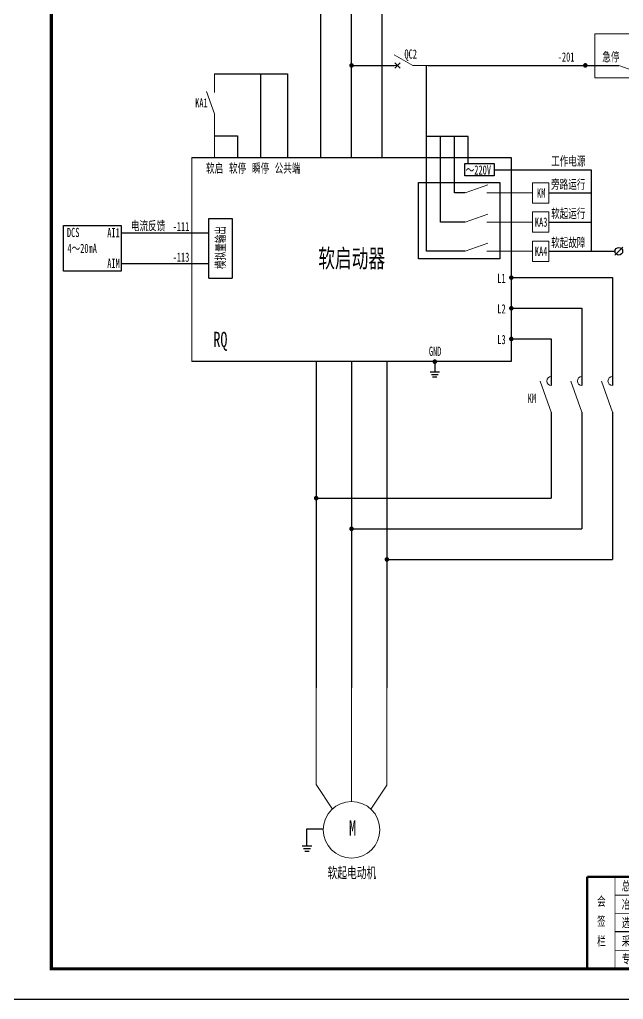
# Model space of a CAD drawing. Header units: millimetres. Extents: x -24326 to 675674, y 148048 to 606396.
# Drawn here: x 297438 to 317151, y 167048 to 199024 of the extents above; entities that cross this region are included whole.
import ezdxf
from ezdxf.enums import TextEntityAlignment as Align

# ---------------------------------------------------------------- set-up
doc = ezdxf.new("R2010")
doc.units = ezdxf.units.MM
doc.linetypes.add('常规', pattern=[20, 10, 0, 10])
for name, color, linetype, lineweight in [('1轮廓实线层', 3, 'Continuous', 5), ('_0', 7, 'Continuous', 25), ('MX', 3, 'Continuous', 0), ('SW', 8, 'Continuous', 20), ('TEXT', 4, 'Continuous', 0)]:
    doc.layers.add(name, color=color, linetype=linetype, lineweight=lineweight)
for name, color, linetype in [('BORDER', 7, 'Continuous'), ('动力平面导线层', 3, '常规'), ('动力平面设备层', 1, 'Continuous'), ('图框', 7, 'Continuous'), ('标注-照明', 7, 'Continuous'), ('照明平面导线层', 3, 'Continuous'), ('照明平面设备层', 1, 'Continuous'), ('表格图框层', 7, 'Continuous')]:
    doc.layers.add(name, color=color, linetype=linetype)
doc.styles.add('HZ', font='simsun.ttf', dxfattribs={"width": 0.75})
doc.styles.add('标准', font='NSimSun.ttf', dxfattribs={"width": 0.667})

# ---------------------------------------------------------------- blocks, each defined once
blk = doc.blocks.new('3')
at = {"layer": 'TEXT', "color": 7, "lineweight": 25, "style": 'HZ', "width": 0.75}
for s, height, p in [('铜陵有色设计研究院有限责任公司', 400, (221501, 249018)), ('Tongling Nonferrous Design and Research Institute Co.,Ltd.', 200, (221613, 248659))]:
    blk.add_text(s, height=height, dxfattribs=at).set_placement(p)
blk = doc.blocks.new('铜陵有色图签02')
at = {"layer": '图框', "linetype": 'Continuous', "lineweight": 50}
for p, q in [((-38401, 3003), (-38401, 1)), ((-29100, 3001), (-29100, 0))]:
    blk.add_line(p, q, dxfattribs=at)
at = {"layer": '图框', "color": 7, "linetype": 'Continuous', "lineweight": 25}
for p, q in [((-36201, 3010), (-36201, 9)), ((-34701, 3010), (-34701, 9)), ((-33401, 3017), (-33401, 16)), ((-31901, 3017), (-31901, 16)), ((-30601, 3017), (-30601, 16)), ((-29100, 1201), (-37501, 1201))]:
    blk.add_line(p, q, dxfattribs=at)
at = {"layer": '图框', "color": 7, "linetype": 'Continuous', "lineweight": 35}
for p, q in [((-27300, 3001), (-27300, 1)), ((-21600, 1197), (-21600, -3)), ((-17100, 1200), (-17100, 0)), ((-15450, 0), (-15450, 1200)), ((-14550, 1200), (-14550, 0)), ((-12000, 1201), (-12000, 1)), ((-6900, 1202), (-6900, 2))]:
    blk.add_line(p, q, dxfattribs=at)
at = {"layer": '图框', "lineweight": 25}
blk.add_line((-17723, 1830), (-13223, 1830), dxfattribs=at)
at = {"layer": '图框', "lineweight": 70, "const_width": 70}
blk.add_lwpolyline([(-17980, 3001), (0, 3001), (-38401, 3001)], dxfattribs=at)
at = {"layer": '图框', "color": 7, "linetype": 'Continuous', "lineweight": 25, "const_width": 25}
for points in [[(-37501, 3000), (-37501, 0)], [(-25800, 3001), (-25800, 1)], [(-24300, 3001), (-24300, 1)], [(-23100, 2401), (-37501, 2401)], [(-23100, 1801), (-37501, 1801)], [(-23100, 1201), (-29100, 1201)], [(-602, 943), (-932, 371), (-272, 371), (-602, 943)], [(-12900, 600), (-18000, 600), (-37501, 600)]]:
    blk.add_lwpolyline(points, dxfattribs=at)
at = {"layer": '图框', "linetype": 'Continuous', "lineweight": 50, "const_width": 50}
for points in [[(-23100, 3001), (-23100, 1)], [(-18000, 3000), (-18000, 0)]]:
    blk.add_lwpolyline(points, dxfattribs=at)
at = {"layer": '图框', "lineweight": 50, "const_width": 50}
for points in [[(-12900, 3001), (-12900, 1)], [(-7800, 3001), (-7800, 1)], [(0, 3000), (0, 0)], [(-23100, 1200), (0, 1200)]]:
    blk.add_lwpolyline(points, dxfattribs=at)
at = {"layer": '图框', "lineweight": 25, "const_width": 35}
blk.add_lwpolyline([(-17723, 1930), (-13223, 1930)], dxfattribs=at)
at = {"layer": '图框', "color": 7, "linetype": 'Continuous', "lineweight": 35, "const_width": 25}
blk.add_lwpolyline([(-1200, 1201), (-1200, 0)], dxfattribs=at)
at = {"layer": '图框', "linetype": 'Continuous', "lineweight": 70, "const_width": 70}
blk.add_lwpolyline([(-38401, 1), (0, 0)], dxfattribs=at)
at = {"layer": '图框', "lineweight": 25}
blk.add_blockref('3', (-228268, -246986), dxfattribs=at)
at = {"layer": 'TEXT', "color": 7, "lineweight": 25, "style": '标准', "width": 0.667}
for s, height, p in [('总  图', 300, (-36862, 2555)), ('建  筑', 300, (-34062, 2562)), ('热  工', 300, (-31262, 2562)), ('项目负责人', 350, (-28197, 2541)), ('会', 300, (-37942, 2054)), ('冶  炼', 300, (-36862, 1955)), ('化  工', 300, (-34062, 1962)), ('给排水', 300, (-31262, 1962)), ('审  定', 350, (-28197, 1941)), ('签', 300, (-37942, 1404)), ('选  矿', 300, (-36862, 1355)), ('暖  通', 300, (-34062, 1362)), ('自  控', 300, (-31262, 1362)), ('审  核', 350, (-28197, 1341)), ('栏', 300, (-37942, 754)), ('采  矿', 300, (-36862, 754)), ('机  械', 300, (-34062, 761)), ('电  气', 300, (-31262, 761)), ('校  对', 350, (-28197, 741)), ('项目编号', 350, (-22343, 730)), ('专业', 350, (-17559, 730)), ('比例', 350, (-15009, 730)), ('所属', 350, (-12438, 730)), ('图号', 350, (-7339, 495)), ('专  业', 300, (-36862, 170)), ('签  字', 300, (-35449, 170)), ('专  业', 300, (-34062, 177)), ('签  字', 300, (-32649, 177)), ('专  业', 300, (-31262, 177)), ('签  字', 300, (-29849, 177)), ('设  计', 350, (-28197, 139)), ('设计阶段', 350, (-22343, 130)), ('图幅', 350, (-17559, 130)), ('日期', 350, (-15009, 130)), ('图号', 350, (-12438, 130))]:
    blk.add_text(s, height=height, dxfattribs=at).set_placement(p, align=Align.CENTER)
blk = doc.blocks.new('*U51')
at = {"layer": '1轮廓实线层'}
for p, q in [((0, 15), (0, 10)), ((0, 5), (-3.5, 11.06)), ((0, 10), (-0.88, 10.88)), ((0, 10), (-0.88, 9.12)), ((0, 10), (0.88, 10.88)), ((0, 10), (0.88, 9.12)), ((0, 5), (0, 0))]:
    blk.add_line(p, q, dxfattribs=at)

msp = doc.modelspace()

# ---------------------------------------------------------------- linework, layer by layer
at = {"linetype": 'ByBlock'}
for q in [(317133.9, 191596.7), (316868.4, 191331.2)]:
    msp.add_line((317001.1, 191464), q, dxfattribs=at)
at = {"color": 7, "linetype": 'ByBlock', "lineweight": 20, "const_width": 75}
for points in [[(308237, 197529.5, 1), (308312, 197529.5, 1)], [(315868.7, 197529.5, 1), (315943.7, 197529.5, 1)], [(313453.4, 190602.5, 1), (313528.4, 190602.5, 1)], [(313453.4, 189602.5, 1), (313528.4, 189602.5, 1)], [(313453.4, 188602.5, 1), (313528.4, 188602.5, 1)], [(310955.7, 187861.5, 1), (311030.7, 187861.5, 1)], [(307082.2, 183406.6, 1), (307157.2, 183406.6, 1)], [(308237, 182406.6, 1), (308312, 182406.6, 1)], [(309391.9, 181406.6, 1), (309466.9, 181406.6, 1)]]:
    msp.add_lwpolyline(points, format="xyb", close=True, dxfattribs=at)
at = {"linetype": 'ByBlock'}
msp.add_circle((317001.1, 191464), 125, dxfattribs=at)
at = {"layer": '_0', "color": 0, "linetype": 'ByBlock'}
for p, q in [((307274.5, 194522.7), (307274.5, 203008.2)), ((308274.5, 194522.7), (308274.5, 203008.2)), ((309274.5, 194522.7), (309274.5, 203008.2)), ((303618.8, 190589), (303618.8, 192535.6)), ((303618.8, 192535.6), (304375.1, 192535.6)), ((304375.1, 192535.6), (304375.1, 190589)), ((300753.6, 192062.3), (303618.8, 192062.3)), ((300753.6, 191062.3), (303618.8, 191062.3)), ((303618.8, 190589), (304375.1, 190589)), ((310993.2, 187861.5), (310993.2, 187530)), ((306820.1, 172609.8), (307352.4, 172609.8))]:
    msp.add_line(p, q, dxfattribs=at)
at = {"layer": '_0', "color": 4, "linetype": 'ByBlock', "ltscale": 10}
for p, q in [((298875.1, 192308.2), (300753.6, 192308.2)), ((298875.1, 190816.4), (298875.1, 192308.2)), ((300753.6, 192308.2), (300753.6, 190816.4)), ((300753.6, 190816.4), (298875.1, 190816.4))]:
    msp.add_line(p, q, dxfattribs=at)
at = {"layer": '_0', "linetype": 'ByBlock'}
msp.add_line((306820.1, 172057.4), (306820.1, 172609.8), dxfattribs=at)
at = {"layer": 'BORDER', "linetype": 'ByBlock'}
for p, q in [((313490.9, 190602.5), (316791.8, 190602.5)), ((316791.8, 190602.5), (316791.8, 187083.5)), ((313490.9, 189602.5), (315791.8, 189602.5)), ((315791.8, 189602.5), (315791.8, 187083.5)), ((314791.8, 188602.5), (314791.8, 187083.5)), ((307119.7, 187861.5), (307119.7, 177218.7)), ((308274.5, 187861.5), (308274.5, 177218.7)), ((309429.4, 187861.5), (309429.4, 177218.7)), ((314791.8, 186217.4), (314791.8, 183406.6)), ((315791.8, 186217.4), (315791.8, 182406.6)), ((316791.8, 186217.4), (316791.8, 181406.6)), ((307119.7, 183406.6), (314791.8, 183406.6)), ((308274.5, 182406.6), (315791.8, 182406.6)), ((309429.4, 181406.6), (316791.8, 181406.6))]:
    msp.add_line(p, q, dxfattribs=at)
at = {"layer": 'MX', "color": 7, "linetype": 'ByBlock', "lineweight": 20}
for p, q in [((314791.8, 186217.4), (314430.9, 187227.9)), ((315791.8, 186217.4), (315430.9, 187227.9)), ((316791.8, 186217.4), (316430.9, 187227.9)), ((307119.7, 177227.6), (307119.7, 174062.4)), ((308274.5, 177218.7), (308274.5, 173507.7)), ((309429.4, 177218.7), (309429.4, 174044.6)), ((307119.7, 174062.4), (307651.8, 173255.7)), ((309429.4, 174044.6), (308909, 173255.7))]:
    msp.add_line(p, q, dxfattribs=at)
msp.add_circle((308274.9, 172583.8), 923.9, dxfattribs=at)
for centre in [(314791.8, 187227.9), (315791.8, 187227.9), (316791.8, 187227.9)]:
    msp.add_arc(centre, 144.4, 90, 269.99999, dxfattribs=at)
at = {"layer": 'TEXT', "color": 7, "linetype": 'ByBlock', "ltscale": 100}
msp.add_line((303058.2, 187861.5), (303058.2, 194522.7), dxfattribs=at)
at = {"layer": '动力平面导线层', "color": 0, "linetype": 'ByBlock'}
for p, q in [((310722.4, 195203.6), (310722.4, 197529.5)), ((310774.5, 197529.5), (317002.4, 197529.5)), ((303803.8, 197256.6), (306186.9, 197256.6)), ((305303.8, 197256.6), (305303.8, 194522.7)), ((306186.9, 197256.6), (306186.9, 194522.7)), ((303803.8, 195230.2), (304553.8, 195230.2)), ((304553.8, 195230.2), (304553.8, 194522.7)), ((312085.7, 195203.6), (310722.4, 195203.6)), ((310722.4, 191464), (310722.4, 195203.6)), ((311176.8, 192415.7), (311176.8, 195203.6)), ((311631.2, 193367.4), (311631.2, 195203.6)), ((312085.7, 194324.9), (312085.7, 195203.6)), ((312932.9, 194125.6), (316093.8, 194125.6)), ((316093.8, 194125.6), (316093.8, 191464)), ((311989.5, 193367.4), (311631.2, 193367.4)), ((314719.2, 193367.4), (316093.8, 193367.4)), ((311989.5, 192415.7), (311176.8, 192415.7)), ((314719.2, 192415.7), (316093.8, 192415.7)), ((311989.5, 191464), (310722.4, 191464)), ((314719.2, 191464), (316876.1, 191464))]:
    msp.add_line(p, q, dxfattribs=at)
at = {"layer": '动力平面导线层', "color": 0}
msp.add_line((313490.9, 188602.5), (314791.8, 188602.5), dxfattribs=at)
at = {"layer": '动力平面导线层', "color": 3, "linetype": 'ByBlock'}
msp.add_lwpolyline([(311974.2, 194324.9), (312932.9, 194324.9), (312932.9, 193923.2), (311974.2, 193923.2)], close=True, dxfattribs=at)
at = {"layer": '动力平面导线层', "linetype": 'ByBlock'}
msp.add_lwpolyline([(310455.6, 193709.7), (313116.6, 193709.7), (313116.6, 191213.6), (310455.6, 191213.6)], close=True, dxfattribs=at)
at = {"layer": '动力平面设备层', "color": 0, "linetype": 'ByBlock', "lineweight": -3, "ltscale": 100}
for p, q in [((303058.2, 194522.7), (313490.9, 194522.7)), ((313490.9, 194522.7), (313490.9, 187861.5)), ((313490.9, 187861.5), (303058.2, 187861.5)), ((310838.5, 187530), (311148, 187530)), ((310880.2, 187445.7), (311106.3, 187445.7)), ((310921.9, 187361.5), (311064.6, 187361.5)), ((306665.3, 172057.4), (306974.8, 172057.4)), ((306707, 171973.2), (306933.1, 171973.2)), ((306748.7, 171889), (306891.4, 171889))]:
    msp.add_line(p, q, dxfattribs=at)
at = {"layer": '图框', "linetype": 'Continuous', "lineweight": 100, "const_width": 100}
msp.add_lwpolyline([(298473.6, 168047.8), (354373.6, 168047.8), (354373.6, 208047.8), (298473.6, 208047.8)], close=True, dxfattribs=at)
at = {"layer": '标注-照明', "linetype": 'ByBlock', "lineweight": 25, "ltscale": 100}
msp.add_line((308274.5, 197529.5), (309664.2, 197529.5), dxfattribs=at)
at = {"layer": '照明平面导线层', "color": 6, "linetype": 'ByBlock', "lineweight": 20}
for p, q in [((316220.2, 198562.8), (330072.5, 198562.8)), ((320740.6, 197128), (316220.2, 197128))]:
    msp.add_line(p, q, dxfattribs=at)
at = {"layer": '照明平面导线层', "color": 0, "linetype": 'ByBlock', "lineweight": 20}
for p, q in [((317002.4, 197529.5), (317733.5, 197268.1)), ((303803.8, 196646), (303803.8, 197256.6)), ((303803.8, 195944.3), (303542.3, 196675.4)), ((303803.8, 195944.3), (303803.8, 194522.7)), ((311989.5, 193367.4), (312720.7, 193628.8)), ((312691.3, 193367.4), (314183.5, 193367.4)), ((314719.2, 193367.4), (314758.7, 193367.4)), ((311989.5, 192415.7), (312720.7, 192677.1)), ((312691.3, 192415.7), (314183.5, 192415.7)), ((311989.5, 191464), (312720.7, 191725.4)), ((312691.3, 191464), (314183.5, 191464))]:
    msp.add_line(p, q, dxfattribs=at)
for points in [[(314183.5, 193698.1), (314719.2, 193698.1), (314719.2, 193036.6), (314183.5, 193036.6)], [(314183.5, 192746.5), (314719.2, 192746.5), (314719.2, 192084.9), (314183.5, 192084.9)], [(314183.5, 191794.8), (314719.2, 191794.8), (314719.2, 191133.2), (314183.5, 191133.2)]]:
    msp.add_lwpolyline(points, close=True, dxfattribs=at)
at = {"layer": '照明平面设备层', "color": 0, "lineweight": -3, "ltscale": 100}
msp.add_lwpolyline([(295973.6, 209047.8), (355373.6, 209047.8), (355373.6, 167047.8), (295973.6, 167047.8)], close=True, dxfattribs=at)
at = {"layer": '表格图框层', "color": 6, "linetype": 'ByBlock', "lineweight": 20, "ltscale": 50}
msp.add_line((316220.2, 197128), (316220.2, 198562.8), dxfattribs=at)

# ---------------------------------------------------------------- block references
at = {"layer": '_0', "color": 3, "linetype": 'ByBlock', "xscale": -100, "yscale": 100, "zscale": 100, "rotation": 90}
msp.add_blockref('*U51', (310774.5, 197529.5), dxfattribs=at)
at = {"layer": '图框', "lineweight": 25}
msp.add_blockref('铜陵有色图签02', (354373.6, 168047.8), dxfattribs=at)

# ---------------------------------------------------------------- texts
at = {"layer": 'SW', "color": 4, "linetype": 'ByBlock', "lineweight": 25, "style": '标准', "width": 0.667}
msp.add_text('软起电动机', height=350, dxfattribs=at).set_placement((308286.3, 171007.4), align=Align.CENTER)
at = {"layer": 'TEXT', "color": 7, "linetype": 'ByBlock', "ltscale": 100, "style": '标准', "width": 0.667}
for s, height, p in [('QC2', 300, (310205.9, 197749.7)), ('KA1', 300, (303373.8, 196157.7)), ('工作电源', 300, (315350.6, 194258.8)), ('软启', 300, (303803.8, 194027.2)), ('软停', 300, (304553.8, 194027.2)), ('瞬停', 300, (305303.8, 194027.2)), ('公共端', 300, (306186.9, 194027.2)), ('～220V', 300, (312415.2, 193967.2)), ('旁路运行', 300, (315350.6, 193500.5)), ('KM', 300, (314464.9, 193216.9)), ('软起运行', 300, (315350.6, 192548.8)), ('KA3', 300, (314464.9, 192265.2)), ('电流反馈', 300, (301631.1, 192146.8)), ('软起故障', 300, (315350.6, 191597.1)), ('软启动器', 600, (308279.2, 190932.5)), ('KA4', 300, (314464.9, 191313.6)), ('L1', 300, (313170.4, 190433.2)), ('L2', 300, (313170.3, 189433.2)), ('L3', 300, (313170.3, 188433.2)), ('GND', 300, (311003.4, 188050.6)), ('KM', 300, (314160.7, 186510.9)), ('M', 500, (308307.6, 172396.6))]:
    msp.add_text(s, height=height, dxfattribs=at).set_placement(p, align=Align.CENTER)
at = {"layer": 'TEXT', "color": 2, "linetype": 'ByBlock', "ltscale": 100, "style": '标准', "width": 0.667}
msp.add_text('-201', height=300, dxfattribs=at).set_placement((315280.5, 197656), align=Align.CENTER)
at = {"layer": 'TEXT', "color": 1, "linetype": 'ByBlock', "ltscale": 100, "style": '标准', "width": 0.667}
msp.add_text('急停', height=300, dxfattribs=at).set_placement((316741.1, 197660.2), align=Align.CENTER)
at = {"layer": 'TEXT', "color": 4, "linetype": 'ByBlock', "ltscale": 100, "style": '标准', "width": 0.667}
msp.add_text('DCS', height=300, dxfattribs=at).set_placement((298982.5, 191926.4))
at = {"layer": 'TEXT', "color": 7, "linetype": 'ByBlock', "ltscale": 100, "style": '标准', "width": 0.667}
for s, p in [('AI1', (300708, 191919)), ('AIM', (300708, 190919))]:
    msp.add_text(s, height=300, dxfattribs=at).set_placement(p, align=Align.RIGHT)
at = {"layer": 'TEXT', "color": 2, "linetype": 'ByBlock', "ltscale": 100, "style": '标准', "width": 0.667}
for s, p in [('-111', (302979.2, 192121.7)), ('-113', (302979.2, 191121.7))]:
    msp.add_text(s, height=300, dxfattribs=at).set_placement(p, align=Align.RIGHT)
at = {"layer": 'TEXT', "color": 0, "linetype": 'ByBlock', "ltscale": 100, "style": '标准', "width": 0.667}
msp.add_text('模拟量输出', height=300, rotation=90, dxfattribs=at).set_placement((304143.8, 191585.6), align=Align.CENTER)
at = {"layer": 'TEXT', "color": 7, "linetype": 'ByBlock', "ltscale": 100, "style": '标准', "width": 0.667}
msp.add_text('4～20mA', height=300, dxfattribs=at).set_placement((299479.6, 191555.8), align=Align.MIDDLE)
at = {"layer": 'TEXT', "color": 0, "linetype": 'ByBlock', "ltscale": 100, "style": '标准', "width": 0.667}
msp.add_text('RQ', height=500, dxfattribs=at).set_placement((303768.8, 188335.9))

doc.saveas('drawing.dxf')
